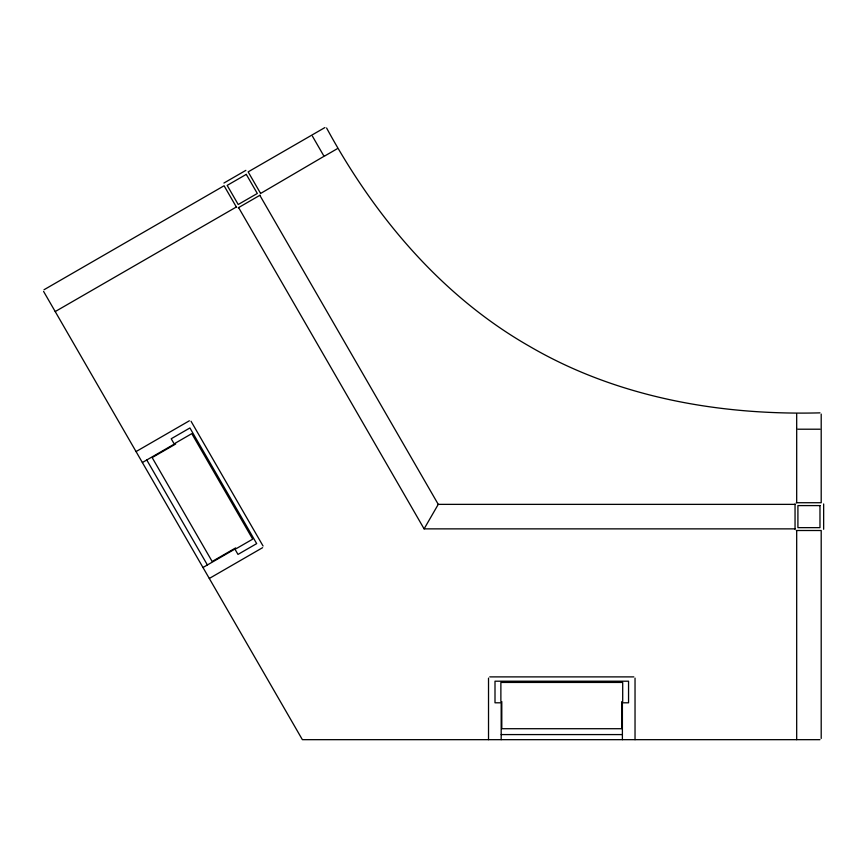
<?xml version="1.0" encoding="UTF-8"?>
<svg xmlns="http://www.w3.org/2000/svg" width="867" height="867" viewBox="0 0 867 867"><rect width="100%" height="100%" fill="white"/><g stroke="black" fill="none" stroke-linecap="round" stroke-linejoin="round"><path stroke-width="1.3" d="M796.697 428.222L796.686 502.73M238.631 207.614L424.104 528.87L438.258 504.366L795.05 504.366M324.713 155.887L260.609 193.46M202.976 567.506L234.903 549.071L237.992 554.414L256.686 543.62L189.916 427.962L171.211 438.756L174.3 444.088L142.372 462.523M223.924 183.035L245.86 170.365M44.022 289.741L224.087 185.766L236.55 207.343M324.919 127.557L248.146 171.883L260.403 193.103M55.217 311.567L236.344 206.996M325.136 155.735L337.176 148.777M238.219 207.798L260.154 195.129M136.043 451.577L189.353 420.798M175.21 443.21L191.78 433.641L252.698 539.144L236.127 548.713M175.676 444.012L152.159 457.581L212.155 561.491L235.661 547.911M209.305 578.462L262.614 547.673M207.386 564.948L146.772 459.987M819.976 412.855C719.762 415.499 616.849 397.368 529.488 346.301C441.574 296.178 374.414 216.121 326.599 128.002M797.911 429.208L819.976 429.208M796.274 502.73L821.201 502.73L821.201 414.079M424.104 528.87L795.05 528.87M796.274 530.506L821.201 530.506L821.201 738.446M489.757 676.889L633.81 676.889M501.18 734.577L622.398 734.577M819.976 739.67L302.377 739.67L43.578 291.41M312.434 136.184L323.456 155.28M259.851 195.368L438.258 504.366M191.033 421.243L263.059 546.004M823.65 503.955L823.65 529.282M796.686 414.079L796.686 427.984M796.686 530.506L796.686 739.67M795.05 503.955L795.05 529.282M635.034 678.113L635.034 739.67M622.701 701.566L622.701 682.437L500.877 682.437L500.877 701.566M622.398 739.67L622.398 702.801L628.553 702.801L628.553 681.202L495.003 681.202L495.003 702.801L501.18 702.801L501.18 739.67M621.78 701.566L621.78 728.713L501.798 728.713L501.798 701.566M488.522 678.113L488.522 739.67M246.282 174.365L227.176 185.397L238.208 204.504L257.315 193.471L246.282 174.365M819.976 505.591L797.911 505.591L797.911 527.645L819.976 527.645L819.976 505.591"/></g></svg>
